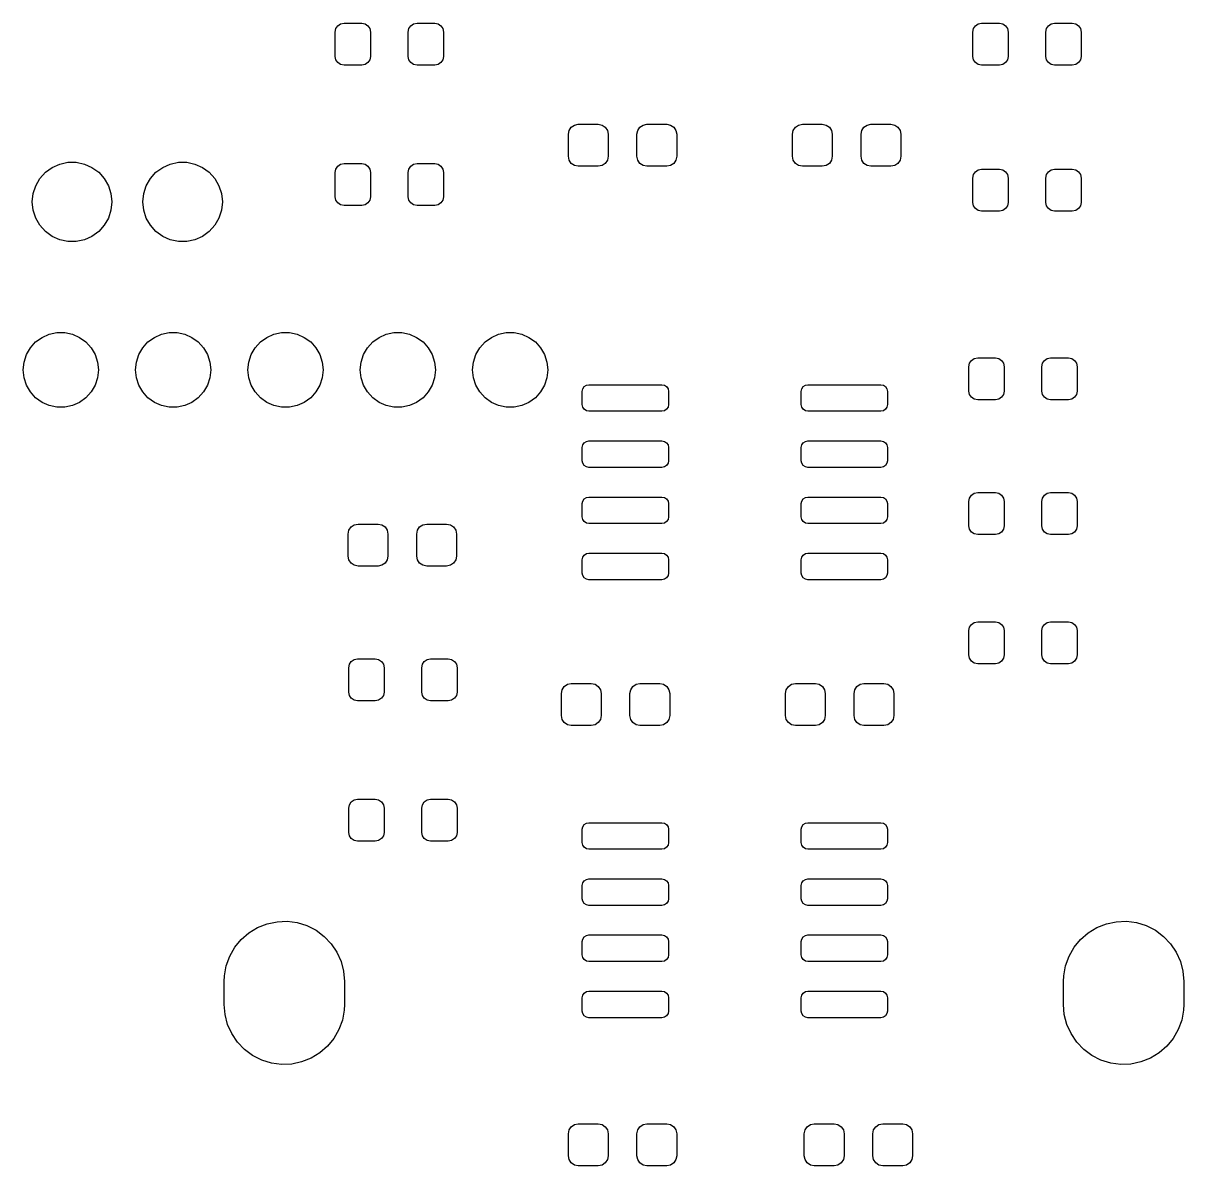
# Model space of a CAD drawing. Extents: x 74 to 207, y -142 to -34.
# Drawn here: x 139.87 to 166.1, y -85.31 to -59.47 of the extents above; entities that cross this region are included whole.
import ezdxf

# ---------------------------------------------------------------- set-up
doc = ezdxf.new("R2010")
doc.units = 0
doc.layers.add('BLACK', color=7, linetype='CONTINUOUS')

msp = doc.modelspace()

# ---------------------------------------------------------------- linework, layer by layer
at = {"layer": 'BLACK', "linetype": 'CONTINUOUS'}
for p, q in [((146.935, -59.5925), (146.979, -59.5276)), ((146.979, -59.5276), (147.043, -59.4842)), ((147.043, -59.4842), (147.12, -59.469)), ((147.12, -59.469), (147.52, -59.469)), ((147.52, -59.469), (147.597, -59.4842)), ((147.597, -59.4842), (147.661, -59.5276)), ((147.661, -59.5276), (147.705, -59.5925)), ((148.585, -59.5925), (148.629, -59.5276)), ((148.629, -59.5276), (148.693, -59.4842)), ((148.693, -59.4842), (148.77, -59.469)), ((148.77, -59.469), (149.17, -59.469)), ((149.17, -59.469), (149.247, -59.4842)), ((149.247, -59.4842), (149.311, -59.5276)), ((149.311, -59.5276), (149.355, -59.5925)), ((161.35, -59.5925), (161.394, -59.5276)), ((161.394, -59.5276), (161.458, -59.4842)), ((161.458, -59.4842), (161.535, -59.469)), ((161.535, -59.469), (161.935, -59.469)), ((161.935, -59.469), (162.012, -59.4842)), ((162.012, -59.4842), (162.076, -59.5276)), ((162.076, -59.5276), (162.12, -59.5925)), ((163, -59.5925), (163.044, -59.5276)), ((163.044, -59.5276), (163.108, -59.4842)), ((163.108, -59.4842), (163.185, -59.469)), ((163.185, -59.469), (163.585, -59.469)), ((163.585, -59.469), (163.662, -59.4842)), ((163.662, -59.4842), (163.726, -59.5276)), ((163.726, -59.5276), (163.77, -59.5925)), ((146.92, -59.669), (146.935, -59.5925)), ((146.92, -60.219), (146.92, -59.669)), ((147.705, -59.5925), (147.72, -59.669)), ((147.72, -59.669), (147.72, -60.219)), ((148.57, -59.669), (148.585, -59.5925)), ((148.57, -60.219), (148.57, -59.669)), ((149.355, -59.5925), (149.37, -59.669)), ((149.37, -59.669), (149.37, -60.219)), ((161.335, -59.669), (161.35, -59.5925)), ((161.335, -60.219), (161.335, -59.669)), ((162.12, -59.5925), (162.135, -59.669)), ((162.135, -59.669), (162.135, -60.219)), ((162.985, -59.669), (163, -59.5925)), ((162.985, -60.219), (162.985, -59.669)), ((163.77, -59.5925), (163.785, -59.669)), ((163.785, -59.669), (163.785, -60.219)), ((146.935, -60.2955), (146.92, -60.219)), ((146.979, -60.3604), (146.935, -60.2955)), ((147.705, -60.2955), (147.661, -60.3604)), ((147.72, -60.219), (147.705, -60.2955)), ((148.585, -60.2955), (148.57, -60.219)), ((148.629, -60.3604), (148.585, -60.2955)), ((149.355, -60.2955), (149.311, -60.3604)), ((149.37, -60.219), (149.355, -60.2955)), ((161.35, -60.2955), (161.335, -60.219)), ((161.394, -60.3604), (161.35, -60.2955)), ((162.12, -60.2955), (162.076, -60.3604)), ((162.135, -60.219), (162.12, -60.2955)), ((163, -60.2955), (162.985, -60.219)), ((163.044, -60.3604), (163, -60.2955)), ((163.77, -60.2955), (163.726, -60.3604)), ((163.785, -60.219), (163.77, -60.2955)), ((147.043, -60.4038), (146.979, -60.3604)), ((147.12, -60.419), (147.043, -60.4038)), ((147.52, -60.419), (147.12, -60.419)), ((147.597, -60.4038), (147.52, -60.419)), ((147.661, -60.3604), (147.597, -60.4038)), ((148.693, -60.4038), (148.629, -60.3604)), ((148.77, -60.419), (148.693, -60.4038)), ((149.17, -60.419), (148.77, -60.419)), ((149.247, -60.4038), (149.17, -60.419)), ((149.311, -60.3604), (149.247, -60.4038)), ((161.458, -60.4038), (161.394, -60.3604)), ((161.535, -60.419), (161.458, -60.4038)), ((161.935, -60.419), (161.535, -60.419)), ((162.012, -60.4038), (161.935, -60.419)), ((162.076, -60.3604), (162.012, -60.4038)), ((163.108, -60.4038), (163.044, -60.3604)), ((163.185, -60.419), (163.108, -60.4038)), ((163.585, -60.419), (163.185, -60.419)), ((163.662, -60.4038), (163.585, -60.419)), ((163.726, -60.3604), (163.662, -60.4038)), ((152.191, -61.98), (152.208, -61.8939)), ((152.208, -61.8939), (152.257, -61.8209)), ((152.257, -61.8209), (152.33, -61.7721)), ((152.33, -61.7721), (152.416, -61.755)), ((152.416, -61.755), (152.866, -61.755)), ((152.866, -61.755), (152.952, -61.7721)), ((152.952, -61.7721), (153.025, -61.8209)), ((153.025, -61.8209), (153.074, -61.8939)), ((153.074, -61.8939), (153.091, -61.98)), ((153.741, -61.98), (153.758, -61.8939)), ((153.758, -61.8939), (153.807, -61.8209)), ((153.807, -61.8209), (153.88, -61.7721)), ((153.88, -61.7721), (153.966, -61.755)), ((153.966, -61.755), (154.416, -61.755)), ((154.416, -61.755), (154.502, -61.7721)), ((154.502, -61.7721), (154.575, -61.8209)), ((154.575, -61.8209), (154.624, -61.8939)), ((154.624, -61.8939), (154.641, -61.98)), ((157.258, -61.98), (157.275, -61.8939)), ((157.275, -61.8939), (157.324, -61.8209)), ((157.324, -61.8209), (157.397, -61.7721)), ((157.397, -61.7721), (157.483, -61.755)), ((157.483, -61.755), (157.933, -61.755)), ((157.933, -61.755), (158.019, -61.7721)), ((158.019, -61.7721), (158.092, -61.8209)), ((158.092, -61.8209), (158.141, -61.8939)), ((158.141, -61.8939), (158.158, -61.98)), ((158.808, -61.98), (158.825, -61.8939)), ((158.825, -61.8939), (158.874, -61.8209)), ((158.874, -61.8209), (158.947, -61.7721)), ((158.947, -61.7721), (159.033, -61.755)), ((159.033, -61.755), (159.483, -61.755)), ((159.483, -61.755), (159.569, -61.7721)), ((159.569, -61.7721), (159.642, -61.8209)), ((159.642, -61.8209), (159.691, -61.8939)), ((159.691, -61.8939), (159.708, -61.98)), ((152.191, -62.48), (152.191, -61.98)), ((153.091, -61.98), (153.091, -62.48)), ((153.741, -62.48), (153.741, -61.98)), ((154.641, -61.98), (154.641, -62.48)), ((157.258, -62.48), (157.258, -61.98)), ((158.158, -61.98), (158.158, -62.48)), ((158.808, -62.48), (158.808, -61.98)), ((159.708, -61.98), (159.708, -62.48)), ((140.52, -62.7306), (140.692, -62.654)), ((140.692, -62.654), (140.876, -62.6149)), ((140.876, -62.6149), (141.064, -62.6149)), ((141.064, -62.6149), (141.248, -62.654)), ((141.248, -62.654), (141.42, -62.7306)), ((143.02, -62.7306), (143.192, -62.654)), ((143.192, -62.654), (143.376, -62.6149)), ((143.376, -62.6149), (143.564, -62.6149)), ((143.564, -62.6149), (143.748, -62.654)), ((143.748, -62.654), (143.92, -62.7306)), ((146.935, -62.7675), (146.979, -62.7026)), ((146.979, -62.7026), (147.043, -62.6592)), ((147.043, -62.6592), (147.12, -62.644)), ((147.12, -62.644), (147.52, -62.644)), ((147.52, -62.644), (147.597, -62.6592)), ((147.597, -62.6592), (147.661, -62.7026)), ((147.661, -62.7026), (147.705, -62.7675)), ((148.585, -62.7675), (148.629, -62.7026)), ((148.629, -62.7026), (148.693, -62.6592)), ((148.693, -62.6592), (148.77, -62.644)), ((148.77, -62.644), (149.17, -62.644)), ((149.17, -62.644), (149.247, -62.6592)), ((149.247, -62.6592), (149.311, -62.7026)), ((149.311, -62.7026), (149.355, -62.7675)), ((152.208, -62.5661), (152.191, -62.48)), ((152.257, -62.6391), (152.208, -62.5661)), ((152.33, -62.6879), (152.257, -62.6391)), ((152.416, -62.705), (152.33, -62.6879)), ((152.866, -62.705), (152.416, -62.705)), ((152.952, -62.6879), (152.866, -62.705)), ((153.025, -62.6391), (152.952, -62.6879)), ((153.074, -62.5661), (153.025, -62.6391)), ((153.091, -62.48), (153.074, -62.5661)), ((153.758, -62.5661), (153.741, -62.48)), ((153.807, -62.6391), (153.758, -62.5661)), ((153.88, -62.6879), (153.807, -62.6391)), ((153.966, -62.705), (153.88, -62.6879)), ((154.416, -62.705), (153.966, -62.705)), ((154.502, -62.6879), (154.416, -62.705)), ((154.575, -62.6391), (154.502, -62.6879)), ((154.624, -62.5661), (154.575, -62.6391)), ((154.641, -62.48), (154.624, -62.5661)), ((157.275, -62.5661), (157.258, -62.48)), ((157.324, -62.6391), (157.275, -62.5661)), ((157.397, -62.6879), (157.324, -62.6391)), ((157.483, -62.705), (157.397, -62.6879)), ((157.933, -62.705), (157.483, -62.705)), ((158.019, -62.6879), (157.933, -62.705)), ((158.092, -62.6391), (158.019, -62.6879)), ((158.141, -62.5661), (158.092, -62.6391)), ((158.158, -62.48), (158.141, -62.5661)), ((158.825, -62.5661), (158.808, -62.48)), ((158.874, -62.6391), (158.825, -62.5661)), ((158.947, -62.6879), (158.874, -62.6391)), ((159.033, -62.705), (158.947, -62.6879)), ((159.483, -62.705), (159.033, -62.705)), ((159.569, -62.6879), (159.483, -62.705)), ((159.642, -62.6391), (159.569, -62.6879)), ((159.691, -62.5661), (159.642, -62.6391)), ((159.708, -62.48), (159.691, -62.5661)), ((140.242, -62.981), (140.368, -62.8412)), ((140.368, -62.8412), (140.52, -62.7306)), ((141.42, -62.7306), (141.572, -62.8412)), ((141.572, -62.8412), (141.698, -62.981)), ((142.742, -62.981), (142.868, -62.8412)), ((142.868, -62.8412), (143.02, -62.7306)), ((143.92, -62.7306), (144.072, -62.8412)), ((144.072, -62.8412), (144.198, -62.981)), ((146.92, -62.844), (146.935, -62.7675)), ((146.92, -63.394), (146.92, -62.844)), ((147.705, -62.7675), (147.72, -62.844)), ((147.72, -62.844), (147.72, -63.394)), ((148.57, -62.844), (148.585, -62.7675)), ((148.57, -63.394), (148.57, -62.844)), ((149.355, -62.7675), (149.37, -62.844)), ((149.37, -62.844), (149.37, -63.394)), ((161.335, -62.971), (161.35, -62.8945)), ((161.335, -63.521), (161.335, -62.971)), ((161.35, -62.8945), (161.394, -62.8296)), ((161.394, -62.8296), (161.458, -62.7862)), ((161.458, -62.7862), (161.535, -62.771)), ((161.535, -62.771), (161.935, -62.771)), ((161.935, -62.771), (162.012, -62.7862)), ((162.012, -62.7862), (162.076, -62.8296)), ((162.076, -62.8296), (162.12, -62.8945)), ((162.12, -62.8945), (162.135, -62.971)), ((162.135, -62.971), (162.135, -63.521)), ((162.985, -62.971), (163, -62.8945)), ((162.985, -63.521), (162.985, -62.971)), ((163, -62.8945), (163.044, -62.8296)), ((163.044, -62.8296), (163.108, -62.7862)), ((163.108, -62.7862), (163.185, -62.771)), ((163.185, -62.771), (163.585, -62.771)), ((163.585, -62.771), (163.662, -62.7862)), ((163.662, -62.7862), (163.726, -62.8296)), ((163.726, -62.8296), (163.77, -62.8945)), ((163.77, -62.8945), (163.785, -62.971)), ((163.785, -62.971), (163.785, -63.521)), ((140.09, -63.3229), (140.148, -63.1439)), ((140.148, -63.1439), (140.242, -62.981)), ((141.698, -62.981), (141.792, -63.1439)), ((141.792, -63.1439), (141.85, -63.3229)), ((142.59, -63.3229), (142.648, -63.1439)), ((142.648, -63.1439), (142.742, -62.981)), ((144.198, -62.981), (144.292, -63.1439)), ((144.292, -63.1439), (144.35, -63.3229)), ((140.07, -63.51), (140.09, -63.3229)), ((141.85, -63.3229), (141.87, -63.51)), ((142.57, -63.51), (142.59, -63.3229)), ((144.35, -63.3229), (144.37, -63.51)), ((146.935, -63.4705), (146.92, -63.394)), ((146.979, -63.5354), (146.935, -63.4705)), ((147.705, -63.4705), (147.661, -63.5354)), ((147.72, -63.394), (147.705, -63.4705)), ((148.585, -63.4705), (148.57, -63.394)), ((148.629, -63.5354), (148.585, -63.4705)), ((149.355, -63.4705), (149.311, -63.5354)), ((149.37, -63.394), (149.355, -63.4705)), ((140.09, -63.6971), (140.07, -63.51)), ((140.148, -63.8761), (140.09, -63.6971)), ((141.85, -63.6971), (141.792, -63.8761)), ((141.87, -63.51), (141.85, -63.6971)), ((142.59, -63.6971), (142.57, -63.51)), ((142.648, -63.8761), (142.59, -63.6971)), ((144.35, -63.6971), (144.292, -63.8761)), ((144.37, -63.51), (144.35, -63.6971)), ((147.043, -63.5788), (146.979, -63.5354)), ((147.12, -63.594), (147.043, -63.5788)), ((147.52, -63.594), (147.12, -63.594)), ((147.597, -63.5788), (147.52, -63.594)), ((147.661, -63.5354), (147.597, -63.5788)), ((148.693, -63.5788), (148.629, -63.5354)), ((148.77, -63.594), (148.693, -63.5788)), ((149.17, -63.594), (148.77, -63.594)), ((149.247, -63.5788), (149.17, -63.594)), ((149.311, -63.5354), (149.247, -63.5788)), ((161.35, -63.5975), (161.335, -63.521)), ((161.394, -63.6624), (161.35, -63.5975)), ((161.458, -63.7058), (161.394, -63.6624)), ((161.535, -63.721), (161.458, -63.7058)), ((161.935, -63.721), (161.535, -63.721)), ((162.012, -63.7058), (161.935, -63.721)), ((162.076, -63.6624), (162.012, -63.7058)), ((162.12, -63.5975), (162.076, -63.6624)), ((162.135, -63.521), (162.12, -63.5975)), ((163, -63.5975), (162.985, -63.521)), ((163.044, -63.6624), (163, -63.5975)), ((163.108, -63.7058), (163.044, -63.6624)), ((163.185, -63.721), (163.108, -63.7058)), ((163.585, -63.721), (163.185, -63.721)), ((163.662, -63.7058), (163.585, -63.721)), ((163.726, -63.6624), (163.662, -63.7058)), ((163.77, -63.5975), (163.726, -63.6624)), ((163.785, -63.521), (163.77, -63.5975)), ((140.242, -64.039), (140.148, -63.8761)), ((141.792, -63.8761), (141.698, -64.039)), ((142.742, -64.039), (142.648, -63.8761)), ((144.292, -63.8761), (144.198, -64.039)), ((140.368, -64.1788), (140.242, -64.039)), ((140.52, -64.2894), (140.368, -64.1788)), ((141.572, -64.1788), (141.42, -64.2894)), ((141.698, -64.039), (141.572, -64.1788)), ((142.868, -64.1788), (142.742, -64.039)), ((143.02, -64.2894), (142.868, -64.1788)), ((144.072, -64.1788), (143.92, -64.2894)), ((144.198, -64.039), (144.072, -64.1788)), ((140.692, -64.366), (140.52, -64.2894)), ((140.876, -64.4051), (140.692, -64.366)), ((141.064, -64.4051), (140.876, -64.4051)), ((141.248, -64.366), (141.064, -64.4051)), ((141.42, -64.2894), (141.248, -64.366)), ((143.192, -64.366), (143.02, -64.2894)), ((143.376, -64.4051), (143.192, -64.366)), ((143.564, -64.4051), (143.376, -64.4051)), ((143.748, -64.366), (143.564, -64.4051)), ((143.92, -64.2894), (143.748, -64.366)), ((140.147, -66.6783), (140.291, -66.5739)), ((140.291, -66.5739), (140.453, -66.5016)), ((140.453, -66.5016), (140.627, -66.4647)), ((140.627, -66.4647), (140.805, -66.4647)), ((140.805, -66.4647), (140.979, -66.5016)), ((140.979, -66.5016), (141.141, -66.5739)), ((141.141, -66.5739), (141.285, -66.6783)), ((142.687, -66.6783), (142.831, -66.5739)), ((142.831, -66.5739), (142.993, -66.5016)), ((142.993, -66.5016), (143.167, -66.4647)), ((143.167, -66.4647), (143.345, -66.4647)), ((143.345, -66.4647), (143.519, -66.5016)), ((143.519, -66.5016), (143.681, -66.5739)), ((143.681, -66.5739), (143.825, -66.6783)), ((145.227, -66.6783), (145.371, -66.5739)), ((145.371, -66.5739), (145.533, -66.5016)), ((145.533, -66.5016), (145.707, -66.4647)), ((145.707, -66.4647), (145.885, -66.4647)), ((145.885, -66.4647), (146.059, -66.5016)), ((146.059, -66.5016), (146.221, -66.5739)), ((146.221, -66.5739), (146.365, -66.6783)), ((147.767, -66.6783), (147.911, -66.5739)), ((147.911, -66.5739), (148.073, -66.5016)), ((148.073, -66.5016), (148.247, -66.4647)), ((148.247, -66.4647), (148.425, -66.4647)), ((148.425, -66.4647), (148.599, -66.5016)), ((148.599, -66.5016), (148.761, -66.5739)), ((148.761, -66.5739), (148.905, -66.6783)), ((150.307, -66.6783), (150.451, -66.5739)), ((150.451, -66.5739), (150.613, -66.5016)), ((150.613, -66.5016), (150.787, -66.4647)), ((150.787, -66.4647), (150.965, -66.4647)), ((150.965, -66.4647), (151.139, -66.5016)), ((151.139, -66.5016), (151.301, -66.5739)), ((151.301, -66.5739), (151.445, -66.6783)), ((139.939, -66.9643), (140.028, -66.8104)), ((140.028, -66.8104), (140.147, -66.6783)), ((141.285, -66.6783), (141.404, -66.8104)), ((141.404, -66.8104), (141.493, -66.9643)), ((142.479, -66.9643), (142.568, -66.8104)), ((142.568, -66.8104), (142.687, -66.6783)), ((143.825, -66.6783), (143.944, -66.8104)), ((143.944, -66.8104), (144.033, -66.9643)), ((145.019, -66.9643), (145.108, -66.8104)), ((145.108, -66.8104), (145.227, -66.6783)), ((146.365, -66.6783), (146.484, -66.8104)), ((146.484, -66.8104), (146.573, -66.9643)), ((147.559, -66.9643), (147.648, -66.8104)), ((147.648, -66.8104), (147.767, -66.6783)), ((148.905, -66.6783), (149.024, -66.8104)), ((149.024, -66.8104), (149.113, -66.9643)), ((150.099, -66.9643), (150.188, -66.8104)), ((150.188, -66.8104), (150.307, -66.6783)), ((151.445, -66.6783), (151.564, -66.8104)), ((151.564, -66.8104), (151.653, -66.9643)), ((139.866, -67.31), (139.885, -67.1333)), ((139.885, -67.1333), (139.939, -66.9643)), ((141.493, -66.9643), (141.547, -67.1333)), ((141.547, -67.1333), (141.566, -67.31)), ((142.406, -67.31), (142.425, -67.1333)), ((142.425, -67.1333), (142.479, -66.9643)), ((144.033, -66.9643), (144.087, -67.1333)), ((144.087, -67.1333), (144.106, -67.31)), ((144.946, -67.31), (144.965, -67.1333)), ((144.965, -67.1333), (145.019, -66.9643)), ((146.573, -66.9643), (146.627, -67.1333)), ((146.627, -67.1333), (146.646, -67.31)), ((147.486, -67.31), (147.505, -67.1333)), ((147.505, -67.1333), (147.559, -66.9643)), ((149.113, -66.9643), (149.167, -67.1333)), ((149.167, -67.1333), (149.186, -67.31)), ((150.026, -67.31), (150.045, -67.1333)), ((150.045, -67.1333), (150.099, -66.9643)), ((151.653, -66.9643), (151.707, -67.1333)), ((151.707, -67.1333), (151.726, -67.31)), ((161.245, -67.2382), (161.26, -67.1617)), ((161.26, -67.1617), (161.303, -67.0968)), ((161.303, -67.0968), (161.368, -67.0534)), ((161.368, -67.0534), (161.445, -67.0382)), ((161.445, -67.0382), (161.845, -67.0382)), ((161.845, -67.0382), (161.921, -67.0534)), ((161.921, -67.0534), (161.986, -67.0968)), ((161.986, -67.0968), (162.03, -67.1617)), ((162.03, -67.1617), (162.045, -67.2382)), ((162.895, -67.2382), (162.91, -67.1617)), ((162.91, -67.1617), (162.953, -67.0968)), ((162.953, -67.0968), (163.018, -67.0534)), ((163.018, -67.0534), (163.095, -67.0382)), ((163.095, -67.0382), (163.495, -67.0382)), ((163.495, -67.0382), (163.571, -67.0534)), ((163.571, -67.0534), (163.636, -67.0968)), ((163.636, -67.0968), (163.68, -67.1617)), ((163.68, -67.1617), (163.695, -67.2382)), ((139.885, -67.4867), (139.866, -67.31)), ((141.566, -67.31), (141.547, -67.4867)), ((142.425, -67.4867), (142.406, -67.31)), ((144.106, -67.31), (144.087, -67.4867)), ((144.965, -67.4867), (144.946, -67.31)), ((146.646, -67.31), (146.627, -67.4867)), ((147.505, -67.4867), (147.486, -67.31)), ((149.186, -67.31), (149.167, -67.4867)), ((150.045, -67.4867), (150.026, -67.31)), ((151.726, -67.31), (151.707, -67.4867)), ((161.245, -67.7882), (161.245, -67.2382)), ((162.045, -67.2382), (162.045, -67.7882)), ((162.895, -67.7882), (162.895, -67.2382)), ((163.695, -67.2382), (163.695, -67.7882)), ((139.939, -67.6557), (139.885, -67.4867)), ((140.028, -67.8096), (139.939, -67.6557)), ((141.493, -67.6557), (141.404, -67.8096)), ((141.547, -67.4867), (141.493, -67.6557)), ((142.479, -67.6557), (142.425, -67.4867)), ((142.568, -67.8096), (142.479, -67.6557)), ((144.033, -67.6557), (143.944, -67.8096)), ((144.087, -67.4867), (144.033, -67.6557)), ((145.019, -67.6557), (144.965, -67.4867)), ((145.108, -67.8096), (145.019, -67.6557)), ((146.573, -67.6557), (146.484, -67.8096)), ((146.627, -67.4867), (146.573, -67.6557)), ((147.559, -67.6557), (147.505, -67.4867)), ((147.648, -67.8096), (147.559, -67.6557)), ((149.113, -67.6557), (149.024, -67.8096)), ((149.167, -67.4867), (149.113, -67.6557)), ((150.099, -67.6557), (150.045, -67.4867)), ((150.188, -67.8096), (150.099, -67.6557)), ((151.653, -67.6557), (151.564, -67.8096)), ((151.707, -67.4867), (151.653, -67.6557)), ((152.517, -67.7376), (152.55, -67.6889)), ((152.55, -67.6889), (152.599, -67.6564)), ((152.599, -67.6564), (152.656, -67.645)), ((152.656, -67.645), (154.306, -67.645)), ((154.306, -67.645), (154.363, -67.6564)), ((154.363, -67.6564), (154.412, -67.6889)), ((154.412, -67.6889), (154.445, -67.7376)), ((157.467, -67.7376), (157.5, -67.6889)), ((157.5, -67.6889), (157.549, -67.6564)), ((157.549, -67.6564), (157.606, -67.645)), ((157.606, -67.645), (159.256, -67.645)), ((159.256, -67.645), (159.313, -67.6564)), ((159.313, -67.6564), (159.362, -67.6889)), ((159.362, -67.6889), (159.395, -67.7376)), ((140.147, -67.9417), (140.028, -67.8096)), ((140.291, -68.0461), (140.147, -67.9417)), ((141.285, -67.9417), (141.141, -68.0461)), ((141.404, -67.8096), (141.285, -67.9417)), ((142.687, -67.9417), (142.568, -67.8096)), ((142.831, -68.0461), (142.687, -67.9417)), ((143.825, -67.9417), (143.681, -68.0461)), ((143.944, -67.8096), (143.825, -67.9417)), ((145.227, -67.9417), (145.108, -67.8096)), ((145.371, -68.0461), (145.227, -67.9417)), ((146.365, -67.9417), (146.221, -68.0461)), ((146.484, -67.8096), (146.365, -67.9417)), ((147.767, -67.9417), (147.648, -67.8096)), ((147.911, -68.0461), (147.767, -67.9417)), ((148.905, -67.9417), (148.761, -68.0461)), ((149.024, -67.8096), (148.905, -67.9417)), ((150.307, -67.9417), (150.188, -67.8096)), ((150.451, -68.0461), (150.307, -67.9417)), ((151.445, -67.9417), (151.301, -68.0461)), ((151.564, -67.8096), (151.445, -67.9417)), ((152.506, -67.795), (152.517, -67.7376)), ((152.506, -68.095), (152.506, -67.795)), ((154.445, -67.7376), (154.456, -67.795)), ((154.456, -67.795), (154.456, -68.095)), ((157.456, -67.795), (157.467, -67.7376)), ((157.456, -68.095), (157.456, -67.795)), ((159.395, -67.7376), (159.406, -67.795)), ((159.406, -67.795), (159.406, -68.095)), ((161.26, -67.8647), (161.245, -67.7882)), ((161.303, -67.9296), (161.26, -67.8647)), ((161.368, -67.973), (161.303, -67.9296)), ((161.986, -67.9296), (161.921, -67.973)), ((162.03, -67.8647), (161.986, -67.9296)), ((162.045, -67.7882), (162.03, -67.8647)), ((162.91, -67.8647), (162.895, -67.7882)), ((162.953, -67.9296), (162.91, -67.8647)), ((163.018, -67.973), (162.953, -67.9296)), ((163.636, -67.9296), (163.571, -67.973)), ((163.68, -67.8647), (163.636, -67.9296)), ((163.695, -67.7882), (163.68, -67.8647)), ((140.453, -68.1184), (140.291, -68.0461)), ((140.627, -68.1553), (140.453, -68.1184)), ((140.805, -68.1553), (140.627, -68.1553)), ((140.979, -68.1184), (140.805, -68.1553)), ((141.141, -68.0461), (140.979, -68.1184)), ((142.993, -68.1184), (142.831, -68.0461)), ((143.167, -68.1553), (142.993, -68.1184)), ((143.345, -68.1553), (143.167, -68.1553)), ((143.519, -68.1184), (143.345, -68.1553)), ((143.681, -68.0461), (143.519, -68.1184)), ((145.533, -68.1184), (145.371, -68.0461)), ((145.707, -68.1553), (145.533, -68.1184)), ((145.885, -68.1553), (145.707, -68.1553)), ((146.059, -68.1184), (145.885, -68.1553)), ((146.221, -68.0461), (146.059, -68.1184)), ((148.073, -68.1184), (147.911, -68.0461)), ((148.247, -68.1553), (148.073, -68.1184)), ((148.425, -68.1553), (148.247, -68.1553)), ((148.599, -68.1184), (148.425, -68.1553)), ((148.761, -68.0461), (148.599, -68.1184)), ((150.613, -68.1184), (150.451, -68.0461)), ((150.787, -68.1553), (150.613, -68.1184)), ((150.965, -68.1553), (150.787, -68.1553)), ((151.139, -68.1184), (150.965, -68.1553)), ((151.301, -68.0461), (151.139, -68.1184)), ((152.517, -68.1524), (152.506, -68.095)), ((152.55, -68.2011), (152.517, -68.1524)), ((152.599, -68.2336), (152.55, -68.2011)), ((154.412, -68.2011), (154.363, -68.2336)), ((154.445, -68.1524), (154.412, -68.2011)), ((154.456, -68.095), (154.445, -68.1524)), ((157.467, -68.1524), (157.456, -68.095)), ((157.5, -68.2011), (157.467, -68.1524)), ((157.549, -68.2336), (157.5, -68.2011)), ((159.362, -68.2011), (159.313, -68.2336)), ((159.395, -68.1524), (159.362, -68.2011)), ((159.406, -68.095), (159.395, -68.1524)), ((161.445, -67.9882), (161.368, -67.973)), ((161.845, -67.9882), (161.445, -67.9882)), ((161.921, -67.973), (161.845, -67.9882)), ((163.095, -67.9882), (163.018, -67.973)), ((163.495, -67.9882), (163.095, -67.9882)), ((163.571, -67.973), (163.495, -67.9882)), ((152.656, -68.245), (152.599, -68.2336)), ((154.306, -68.245), (152.656, -68.245)), ((154.363, -68.2336), (154.306, -68.245)), ((157.606, -68.245), (157.549, -68.2336)), ((159.256, -68.245), (157.606, -68.245)), ((159.313, -68.2336), (159.256, -68.245)), ((152.506, -69.065), (152.517, -69.0076)), ((152.517, -69.0076), (152.55, -68.9589)), ((152.55, -68.9589), (152.599, -68.9264)), ((152.599, -68.9264), (152.656, -68.915)), ((152.656, -68.915), (154.306, -68.915)), ((154.306, -68.915), (154.363, -68.9264)), ((154.363, -68.9264), (154.412, -68.9589)), ((154.412, -68.9589), (154.445, -69.0076)), ((154.445, -69.0076), (154.456, -69.065)), ((157.456, -69.065), (157.467, -69.0076)), ((157.467, -69.0076), (157.5, -68.9589)), ((157.5, -68.9589), (157.549, -68.9264)), ((157.549, -68.9264), (157.606, -68.915)), ((157.606, -68.915), (159.256, -68.915)), ((159.256, -68.915), (159.313, -68.9264)), ((159.313, -68.9264), (159.362, -68.9589)), ((159.362, -68.9589), (159.395, -69.0076)), ((159.395, -69.0076), (159.406, -69.065)), ((152.506, -69.365), (152.506, -69.065)), ((154.456, -69.065), (154.456, -69.365)), ((157.456, -69.365), (157.456, -69.065)), ((159.406, -69.065), (159.406, -69.365)), ((152.517, -69.4224), (152.506, -69.365)), ((152.55, -69.4711), (152.517, -69.4224)), ((152.599, -69.5036), (152.55, -69.4711)), ((152.656, -69.515), (152.599, -69.5036)), ((154.306, -69.515), (152.656, -69.515)), ((154.363, -69.5036), (154.306, -69.515)), ((154.412, -69.4711), (154.363, -69.5036)), ((154.445, -69.4224), (154.412, -69.4711)), ((154.456, -69.365), (154.445, -69.4224)), ((157.467, -69.4224), (157.456, -69.365)), ((157.5, -69.4711), (157.467, -69.4224)), ((157.549, -69.5036), (157.5, -69.4711)), ((157.606, -69.515), (157.549, -69.5036)), ((159.256, -69.515), (157.606, -69.515)), ((159.313, -69.5036), (159.256, -69.515)), ((159.362, -69.4711), (159.313, -69.5036)), ((159.395, -69.4224), (159.362, -69.4711)), ((159.406, -69.365), (159.395, -69.4224)), ((152.506, -70.335), (152.517, -70.2776)), ((152.517, -70.2776), (152.55, -70.2289)), ((152.55, -70.2289), (152.599, -70.1964)), ((152.599, -70.1964), (152.656, -70.185)), ((152.656, -70.185), (154.306, -70.185)), ((154.306, -70.185), (154.363, -70.1964)), ((154.363, -70.1964), (154.412, -70.2289)), ((154.412, -70.2289), (154.445, -70.2776)), ((154.445, -70.2776), (154.456, -70.335)), ((157.456, -70.335), (157.467, -70.2776)), ((157.467, -70.2776), (157.5, -70.2289)), ((157.5, -70.2289), (157.549, -70.1964)), ((157.549, -70.1964), (157.606, -70.185)), ((157.606, -70.185), (159.256, -70.185)), ((159.256, -70.185), (159.313, -70.1964)), ((159.313, -70.1964), (159.362, -70.2289)), ((159.362, -70.2289), (159.395, -70.2776)), ((159.395, -70.2776), (159.406, -70.335)), ((161.245, -70.2862), (161.26, -70.2097)), ((161.245, -70.8362), (161.245, -70.2862)), ((161.26, -70.2097), (161.303, -70.1448)), ((161.303, -70.1448), (161.368, -70.1014)), ((161.368, -70.1014), (161.445, -70.0862)), ((161.445, -70.0862), (161.845, -70.0862)), ((161.845, -70.0862), (161.921, -70.1014)), ((161.921, -70.1014), (161.986, -70.1448)), ((161.986, -70.1448), (162.03, -70.2097)), ((162.03, -70.2097), (162.045, -70.2862)), ((162.045, -70.2862), (162.045, -70.8362)), ((162.895, -70.2862), (162.91, -70.2097)), ((162.895, -70.8362), (162.895, -70.2862)), ((162.91, -70.2097), (162.953, -70.1448)), ((162.953, -70.1448), (163.018, -70.1014)), ((163.018, -70.1014), (163.095, -70.0862)), ((163.095, -70.0862), (163.495, -70.0862)), ((163.495, -70.0862), (163.571, -70.1014)), ((163.571, -70.1014), (163.636, -70.1448)), ((163.636, -70.1448), (163.68, -70.2097)), ((163.68, -70.2097), (163.695, -70.2862)), ((163.695, -70.2862), (163.695, -70.8362)), ((152.506, -70.635), (152.506, -70.335)), ((154.456, -70.335), (154.456, -70.635)), ((157.456, -70.635), (157.456, -70.335)), ((159.406, -70.335), (159.406, -70.635)), ((147.279, -70.8633), (147.352, -70.8145)), ((147.352, -70.8145), (147.438, -70.7974)), ((147.438, -70.7974), (147.888, -70.7974)), ((147.888, -70.7974), (147.974, -70.8145)), ((147.974, -70.8145), (148.047, -70.8633)), ((148.829, -70.8633), (148.902, -70.8145)), ((148.902, -70.8145), (148.988, -70.7974)), ((148.988, -70.7974), (149.438, -70.7974)), ((149.438, -70.7974), (149.524, -70.8145)), ((149.524, -70.8145), (149.597, -70.8633)), ((152.517, -70.6924), (152.506, -70.635)), ((152.55, -70.7411), (152.517, -70.6924)), ((152.599, -70.7736), (152.55, -70.7411)), ((152.656, -70.785), (152.599, -70.7736)), ((154.306, -70.785), (152.656, -70.785)), ((154.363, -70.7736), (154.306, -70.785)), ((154.412, -70.7411), (154.363, -70.7736)), ((154.445, -70.6924), (154.412, -70.7411)), ((154.456, -70.635), (154.445, -70.6924)), ((157.467, -70.6924), (157.456, -70.635)), ((157.5, -70.7411), (157.467, -70.6924)), ((157.549, -70.7736), (157.5, -70.7411)), ((157.606, -70.785), (157.549, -70.7736)), ((159.256, -70.785), (157.606, -70.785)), ((159.313, -70.7736), (159.256, -70.785)), ((159.362, -70.7411), (159.313, -70.7736)), ((159.395, -70.6924), (159.362, -70.7411)), ((159.406, -70.635), (159.395, -70.6924)), ((161.26, -70.9127), (161.245, -70.8362)), ((162.045, -70.8362), (162.03, -70.9127)), ((162.91, -70.9127), (162.895, -70.8362)), ((163.695, -70.8362), (163.68, -70.9127)), ((147.213, -71.0224), (147.23, -70.9363)), ((147.213, -71.5224), (147.213, -71.0224)), ((147.23, -70.9363), (147.279, -70.8633)), ((148.047, -70.8633), (148.096, -70.9363)), ((148.096, -70.9363), (148.113, -71.0224)), ((148.113, -71.0224), (148.113, -71.5224)), ((148.763, -71.0224), (148.78, -70.9363)), ((148.763, -71.5224), (148.763, -71.0224)), ((148.78, -70.9363), (148.829, -70.8633)), ((149.597, -70.8633), (149.646, -70.9363)), ((149.646, -70.9363), (149.663, -71.0224)), ((149.663, -71.0224), (149.663, -71.5224)), ((161.303, -70.9776), (161.26, -70.9127)), ((161.368, -71.021), (161.303, -70.9776)), ((161.445, -71.0362), (161.368, -71.021)), ((161.845, -71.0362), (161.445, -71.0362)), ((161.921, -71.021), (161.845, -71.0362)), ((161.986, -70.9776), (161.921, -71.021)), ((162.03, -70.9127), (161.986, -70.9776)), ((162.953, -70.9776), (162.91, -70.9127)), ((163.018, -71.021), (162.953, -70.9776)), ((163.095, -71.0362), (163.018, -71.021)), ((163.495, -71.0362), (163.095, -71.0362)), ((163.571, -71.021), (163.495, -71.0362)), ((163.636, -70.9776), (163.571, -71.021)), ((163.68, -70.9127), (163.636, -70.9776)), ((147.23, -71.6085), (147.213, -71.5224)), ((147.279, -71.6815), (147.23, -71.6085)), ((148.096, -71.6085), (148.047, -71.6815)), ((148.113, -71.5224), (148.096, -71.6085)), ((148.78, -71.6085), (148.763, -71.5224)), ((148.829, -71.6815), (148.78, -71.6085)), ((149.646, -71.6085), (149.597, -71.6815)), ((149.663, -71.5224), (149.646, -71.6085)), ((152.506, -71.605), (152.517, -71.5476)), ((152.506, -71.905), (152.506, -71.605)), ((152.517, -71.5476), (152.55, -71.4989)), ((152.55, -71.4989), (152.599, -71.4664)), ((152.599, -71.4664), (152.656, -71.455)), ((152.656, -71.455), (154.306, -71.455)), ((154.306, -71.455), (154.363, -71.4664)), ((154.363, -71.4664), (154.412, -71.4989)), ((154.412, -71.4989), (154.445, -71.5476)), ((154.445, -71.5476), (154.456, -71.605)), ((154.456, -71.605), (154.456, -71.905)), ((157.456, -71.605), (157.467, -71.5476)), ((157.456, -71.905), (157.456, -71.605)), ((157.467, -71.5476), (157.5, -71.4989)), ((157.5, -71.4989), (157.549, -71.4664)), ((157.549, -71.4664), (157.606, -71.455)), ((157.606, -71.455), (159.256, -71.455)), ((159.256, -71.455), (159.313, -71.4664)), ((159.313, -71.4664), (159.362, -71.4989)), ((159.362, -71.4989), (159.395, -71.5476)), ((159.395, -71.5476), (159.406, -71.605)), ((159.406, -71.605), (159.406, -71.905)), ((147.352, -71.7303), (147.279, -71.6815)), ((147.438, -71.7474), (147.352, -71.7303)), ((147.888, -71.7474), (147.438, -71.7474)), ((147.974, -71.7303), (147.888, -71.7474)), ((148.047, -71.6815), (147.974, -71.7303)), ((148.902, -71.7303), (148.829, -71.6815)), ((148.988, -71.7474), (148.902, -71.7303)), ((149.438, -71.7474), (148.988, -71.7474)), ((149.524, -71.7303), (149.438, -71.7474)), ((149.597, -71.6815), (149.524, -71.7303)), ((152.517, -71.9624), (152.506, -71.905)), ((152.55, -72.0111), (152.517, -71.9624)), ((152.599, -72.0436), (152.55, -72.0111)), ((152.656, -72.055), (152.599, -72.0436)), ((154.306, -72.055), (152.656, -72.055)), ((154.363, -72.0436), (154.306, -72.055)), ((154.412, -72.0111), (154.363, -72.0436)), ((154.445, -71.9624), (154.412, -72.0111)), ((154.456, -71.905), (154.445, -71.9624)), ((157.467, -71.9624), (157.456, -71.905)), ((157.5, -72.0111), (157.467, -71.9624)), ((157.549, -72.0436), (157.5, -72.0111)), ((157.606, -72.055), (157.549, -72.0436)), ((159.256, -72.055), (157.606, -72.055)), ((159.313, -72.0436), (159.256, -72.055)), ((159.362, -72.0111), (159.313, -72.0436)), ((159.395, -71.9624), (159.362, -72.0111)), ((159.406, -71.905), (159.395, -71.9624)), ((161.245, -73.2072), (161.26, -73.1307)), ((161.26, -73.1307), (161.303, -73.0658)), ((161.303, -73.0658), (161.368, -73.0224)), ((161.368, -73.0224), (161.445, -73.0072)), ((161.445, -73.0072), (161.845, -73.0072)), ((161.845, -73.0072), (161.921, -73.0224)), ((161.921, -73.0224), (161.986, -73.0658)), ((161.986, -73.0658), (162.03, -73.1307)), ((162.03, -73.1307), (162.045, -73.2072)), ((162.895, -73.2072), (162.91, -73.1307)), ((162.91, -73.1307), (162.953, -73.0658)), ((162.953, -73.0658), (163.018, -73.0224)), ((163.018, -73.0224), (163.095, -73.0072)), ((163.095, -73.0072), (163.495, -73.0072)), ((163.495, -73.0072), (163.571, -73.0224)), ((163.571, -73.0224), (163.636, -73.0658)), ((163.636, -73.0658), (163.68, -73.1307)), ((163.68, -73.1307), (163.695, -73.2072)), ((161.245, -73.7572), (161.245, -73.2072)), ((162.045, -73.2072), (162.045, -73.7572)), ((162.895, -73.7572), (162.895, -73.2072)), ((163.695, -73.2072), (163.695, -73.7572)), ((147.226, -74.0454), (147.241, -73.9689)), ((147.241, -73.9689), (147.284, -73.904)), ((147.284, -73.904), (147.349, -73.8606)), ((147.349, -73.8606), (147.426, -73.8454)), ((147.426, -73.8454), (147.826, -73.8454)), ((147.826, -73.8454), (147.902, -73.8606)), ((147.902, -73.8606), (147.967, -73.904)), ((147.967, -73.904), (148.011, -73.9689)), ((148.011, -73.9689), (148.026, -74.0454)), ((148.876, -74.0454), (148.891, -73.9689)), ((148.891, -73.9689), (148.934, -73.904)), ((148.934, -73.904), (148.999, -73.8606)), ((148.999, -73.8606), (149.076, -73.8454)), ((149.076, -73.8454), (149.476, -73.8454)), ((149.476, -73.8454), (149.552, -73.8606)), ((149.552, -73.8606), (149.617, -73.904)), ((149.617, -73.904), (149.661, -73.9689)), ((149.661, -73.9689), (149.676, -74.0454)), ((161.26, -73.8337), (161.245, -73.7572)), ((161.303, -73.8986), (161.26, -73.8337)), ((161.368, -73.942), (161.303, -73.8986)), ((161.445, -73.9572), (161.368, -73.942)), ((161.845, -73.9572), (161.445, -73.9572)), ((161.921, -73.942), (161.845, -73.9572)), ((161.986, -73.8986), (161.921, -73.942)), ((162.03, -73.8337), (161.986, -73.8986)), ((162.045, -73.7572), (162.03, -73.8337)), ((162.91, -73.8337), (162.895, -73.7572)), ((162.953, -73.8986), (162.91, -73.8337)), ((163.018, -73.942), (162.953, -73.8986)), ((163.095, -73.9572), (163.018, -73.942)), ((163.495, -73.9572), (163.095, -73.9572)), ((163.571, -73.942), (163.495, -73.9572)), ((163.636, -73.8986), (163.571, -73.942)), ((163.68, -73.8337), (163.636, -73.8986)), ((163.695, -73.7572), (163.68, -73.8337)), ((147.226, -74.5954), (147.226, -74.0454)), ((148.026, -74.0454), (148.026, -74.5954)), ((148.876, -74.5954), (148.876, -74.0454)), ((149.676, -74.0454), (149.676, -74.5954)), ((152.05, -74.5431), (152.099, -74.4701)), ((152.099, -74.4701), (152.172, -74.4213)), ((152.172, -74.4213), (152.258, -74.4042)), ((152.258, -74.4042), (152.708, -74.4042)), ((152.708, -74.4042), (152.794, -74.4213)), ((152.794, -74.4213), (152.867, -74.4701)), ((152.867, -74.4701), (152.916, -74.5431)), ((153.6, -74.5431), (153.649, -74.4701)), ((153.649, -74.4701), (153.722, -74.4213)), ((153.722, -74.4213), (153.808, -74.4042)), ((153.808, -74.4042), (154.258, -74.4042)), ((154.258, -74.4042), (154.344, -74.4213)), ((154.344, -74.4213), (154.417, -74.4701)), ((154.417, -74.4701), (154.466, -74.5431)), ((157.117, -74.5431), (157.166, -74.4701)), ((157.166, -74.4701), (157.239, -74.4213)), ((157.239, -74.4213), (157.325, -74.4042)), ((157.325, -74.4042), (157.775, -74.4042)), ((157.775, -74.4042), (157.861, -74.4213)), ((157.861, -74.4213), (157.934, -74.4701)), ((157.934, -74.4701), (157.983, -74.5431)), ((158.667, -74.5431), (158.716, -74.4701)), ((158.716, -74.4701), (158.789, -74.4213)), ((158.789, -74.4213), (158.875, -74.4042)), ((158.875, -74.4042), (159.325, -74.4042)), ((159.325, -74.4042), (159.411, -74.4213)), ((159.411, -74.4213), (159.484, -74.4701)), ((159.484, -74.4701), (159.533, -74.5431)), ((147.241, -74.6719), (147.226, -74.5954)), ((147.284, -74.7368), (147.241, -74.6719)), ((147.349, -74.7802), (147.284, -74.7368)), ((147.426, -74.7954), (147.349, -74.7802)), ((147.902, -74.7802), (147.826, -74.7954)), ((147.967, -74.7368), (147.902, -74.7802)), ((148.011, -74.6719), (147.967, -74.7368)), ((148.026, -74.5954), (148.011, -74.6719)), ((148.891, -74.6719), (148.876, -74.5954)), ((148.934, -74.7368), (148.891, -74.6719)), ((148.999, -74.7802), (148.934, -74.7368)), ((149.076, -74.7954), (148.999, -74.7802)), ((149.552, -74.7802), (149.476, -74.7954)), ((149.617, -74.7368), (149.552, -74.7802)), ((149.661, -74.6719), (149.617, -74.7368)), ((149.676, -74.5954), (149.661, -74.6719)), ((152.033, -74.6292), (152.05, -74.5431)), ((152.033, -75.1292), (152.033, -74.6292)), ((152.916, -74.5431), (152.933, -74.6292)), ((152.933, -74.6292), (152.933, -75.1292)), ((153.583, -74.6292), (153.6, -74.5431)), ((153.583, -75.1292), (153.583, -74.6292)), ((154.466, -74.5431), (154.483, -74.6292)), ((154.483, -74.6292), (154.483, -75.1292)), ((157.1, -74.6292), (157.117, -74.5431)), ((157.1, -75.1292), (157.1, -74.6292)), ((157.983, -74.5431), (158, -74.6292)), ((158, -74.6292), (158, -75.1292)), ((158.65, -74.6292), (158.667, -74.5431)), ((158.65, -75.1292), (158.65, -74.6292)), ((159.533, -74.5431), (159.55, -74.6292)), ((159.55, -74.6292), (159.55, -75.1292)), ((147.826, -74.7954), (147.426, -74.7954)), ((149.476, -74.7954), (149.076, -74.7954)), ((152.05, -75.2153), (152.033, -75.1292)), ((152.099, -75.2883), (152.05, -75.2153)), ((152.172, -75.3371), (152.099, -75.2883)), ((152.867, -75.2883), (152.794, -75.3371)), ((152.916, -75.2153), (152.867, -75.2883)), ((152.933, -75.1292), (152.916, -75.2153)), ((153.6, -75.2153), (153.583, -75.1292)), ((153.649, -75.2883), (153.6, -75.2153)), ((153.722, -75.3371), (153.649, -75.2883)), ((154.417, -75.2883), (154.344, -75.3371)), ((154.466, -75.2153), (154.417, -75.2883)), ((154.483, -75.1292), (154.466, -75.2153)), ((157.117, -75.2153), (157.1, -75.1292)), ((157.166, -75.2883), (157.117, -75.2153)), ((157.239, -75.3371), (157.166, -75.2883)), ((157.934, -75.2883), (157.861, -75.3371)), ((157.983, -75.2153), (157.934, -75.2883)), ((158, -75.1292), (157.983, -75.2153)), ((158.667, -75.2153), (158.65, -75.1292)), ((158.716, -75.2883), (158.667, -75.2153)), ((158.789, -75.3371), (158.716, -75.2883)), ((159.484, -75.2883), (159.411, -75.3371)), ((159.533, -75.2153), (159.484, -75.2883)), ((159.55, -75.1292), (159.533, -75.2153)), ((152.258, -75.3542), (152.172, -75.3371)), ((152.708, -75.3542), (152.258, -75.3542)), ((152.794, -75.3371), (152.708, -75.3542)), ((153.808, -75.3542), (153.722, -75.3371)), ((154.258, -75.3542), (153.808, -75.3542)), ((154.344, -75.3371), (154.258, -75.3542)), ((157.325, -75.3542), (157.239, -75.3371)), ((157.775, -75.3542), (157.325, -75.3542)), ((157.861, -75.3371), (157.775, -75.3542)), ((158.875, -75.3542), (158.789, -75.3371)), ((159.325, -75.3542), (158.875, -75.3542)), ((159.411, -75.3371), (159.325, -75.3542)), ((147.241, -77.1439), (147.284, -77.079)), ((147.284, -77.079), (147.349, -77.0356)), ((147.349, -77.0356), (147.426, -77.0204)), ((147.426, -77.0204), (147.826, -77.0204)), ((147.826, -77.0204), (147.902, -77.0356)), ((147.902, -77.0356), (147.967, -77.079)), ((147.967, -77.079), (148.011, -77.1439)), ((148.891, -77.1439), (148.934, -77.079)), ((148.934, -77.079), (148.999, -77.0356)), ((148.999, -77.0356), (149.076, -77.0204)), ((149.076, -77.0204), (149.476, -77.0204)), ((149.476, -77.0204), (149.552, -77.0356)), ((149.552, -77.0356), (149.617, -77.079)), ((149.617, -77.079), (149.661, -77.1439)), ((147.226, -77.2204), (147.241, -77.1439)), ((147.226, -77.7704), (147.226, -77.2204)), ((148.011, -77.1439), (148.026, -77.2204)), ((148.026, -77.2204), (148.026, -77.7704)), ((148.876, -77.2204), (148.891, -77.1439)), ((148.876, -77.7704), (148.876, -77.2204)), ((149.661, -77.1439), (149.676, -77.2204)), ((149.676, -77.2204), (149.676, -77.7704)), ((152.506, -77.701), (152.517, -77.6436)), ((152.517, -77.6436), (152.55, -77.5949)), ((152.55, -77.5949), (152.599, -77.5624)), ((152.599, -77.5624), (152.656, -77.551)), ((152.656, -77.551), (154.306, -77.551)), ((154.306, -77.551), (154.363, -77.5624)), ((154.363, -77.5624), (154.412, -77.5949)), ((154.412, -77.5949), (154.445, -77.6436)), ((154.445, -77.6436), (154.456, -77.701)), ((157.456, -77.701), (157.467, -77.6436)), ((157.467, -77.6436), (157.5, -77.5949)), ((157.5, -77.5949), (157.549, -77.5624)), ((157.549, -77.5624), (157.606, -77.551)), ((157.606, -77.551), (159.256, -77.551)), ((159.256, -77.551), (159.313, -77.5624)), ((159.313, -77.5624), (159.362, -77.5949)), ((159.362, -77.5949), (159.395, -77.6436)), ((159.395, -77.6436), (159.406, -77.701)), ((147.241, -77.8469), (147.226, -77.7704)), ((147.284, -77.9118), (147.241, -77.8469)), ((147.349, -77.9552), (147.284, -77.9118)), ((147.967, -77.9118), (147.902, -77.9552)), ((148.011, -77.8469), (147.967, -77.9118)), ((148.026, -77.7704), (148.011, -77.8469)), ((148.891, -77.8469), (148.876, -77.7704)), ((148.934, -77.9118), (148.891, -77.8469)), ((148.999, -77.9552), (148.934, -77.9118)), ((149.617, -77.9118), (149.552, -77.9552)), ((149.661, -77.8469), (149.617, -77.9118)), ((149.676, -77.7704), (149.661, -77.8469)), ((152.506, -78.001), (152.506, -77.701)), ((154.456, -77.701), (154.456, -78.001)), ((157.456, -78.001), (157.456, -77.701)), ((159.406, -77.701), (159.406, -78.001)), ((147.426, -77.9704), (147.349, -77.9552)), ((147.826, -77.9704), (147.426, -77.9704)), ((147.902, -77.9552), (147.826, -77.9704)), ((149.076, -77.9704), (148.999, -77.9552)), ((149.476, -77.9704), (149.076, -77.9704)), ((149.552, -77.9552), (149.476, -77.9704)), ((152.517, -78.0584), (152.506, -78.001)), ((152.55, -78.1071), (152.517, -78.0584)), ((152.599, -78.1396), (152.55, -78.1071)), ((152.656, -78.151), (152.599, -78.1396)), ((154.306, -78.151), (152.656, -78.151)), ((154.363, -78.1396), (154.306, -78.151)), ((154.412, -78.1071), (154.363, -78.1396)), ((154.445, -78.0584), (154.412, -78.1071)), ((154.456, -78.001), (154.445, -78.0584)), ((157.467, -78.0584), (157.456, -78.001)), ((157.5, -78.1071), (157.467, -78.0584)), ((157.549, -78.1396), (157.5, -78.1071)), ((157.606, -78.151), (157.549, -78.1396)), ((159.256, -78.151), (157.606, -78.151)), ((159.313, -78.1396), (159.256, -78.151)), ((159.362, -78.1071), (159.313, -78.1396)), ((159.395, -78.0584), (159.362, -78.1071)), ((159.406, -78.001), (159.395, -78.0584)), ((152.506, -78.971), (152.517, -78.9136)), ((152.506, -79.271), (152.506, -78.971)), ((152.517, -78.9136), (152.55, -78.8649)), ((152.55, -78.8649), (152.599, -78.8324)), ((152.599, -78.8324), (152.656, -78.821)), ((152.656, -78.821), (154.306, -78.821)), ((154.306, -78.821), (154.363, -78.8324)), ((154.363, -78.8324), (154.412, -78.8649)), ((154.412, -78.8649), (154.445, -78.9136)), ((154.445, -78.9136), (154.456, -78.971)), ((154.456, -78.971), (154.456, -79.271)), ((157.456, -78.971), (157.467, -78.9136)), ((157.456, -79.271), (157.456, -78.971)), ((157.467, -78.9136), (157.5, -78.8649)), ((157.5, -78.8649), (157.549, -78.8324)), ((157.549, -78.8324), (157.606, -78.821)), ((157.606, -78.821), (159.256, -78.821)), ((159.256, -78.821), (159.313, -78.8324)), ((159.313, -78.8324), (159.362, -78.8649)), ((159.362, -78.8649), (159.395, -78.9136)), ((159.395, -78.9136), (159.406, -78.971)), ((159.406, -78.971), (159.406, -79.271)), ((152.517, -79.3284), (152.506, -79.271)), ((152.55, -79.3771), (152.517, -79.3284)), ((152.599, -79.4096), (152.55, -79.3771)), ((152.656, -79.421), (152.599, -79.4096)), ((154.306, -79.421), (152.656, -79.421)), ((154.363, -79.4096), (154.306, -79.421)), ((154.412, -79.3771), (154.363, -79.4096)), ((154.445, -79.3284), (154.412, -79.3771)), ((154.456, -79.271), (154.445, -79.3284)), ((157.467, -79.3284), (157.456, -79.271)), ((157.5, -79.3771), (157.467, -79.3284)), ((157.549, -79.4096), (157.5, -79.3771)), ((157.606, -79.421), (157.549, -79.4096)), ((159.256, -79.421), (157.606, -79.421)), ((159.313, -79.4096), (159.256, -79.421)), ((159.362, -79.3771), (159.313, -79.4096)), ((159.395, -79.3284), (159.362, -79.3771)), ((159.406, -79.271), (159.395, -79.3284)), ((144.969, -80.0411), (145.165, -79.9218)), ((145.165, -79.9218), (145.379, -79.8374)), ((145.379, -79.8374), (145.604, -79.7901)), ((145.604, -79.7901), (145.834, -79.7815)), ((145.834, -79.7815), (146.062, -79.8117)), ((146.062, -79.8117), (146.282, -79.8799)), ((146.282, -79.8799), (146.487, -79.9841)), ((146.487, -79.9841), (146.671, -80.1214)), ((163.944, -80.0411), (164.14, -79.9218)), ((164.14, -79.9218), (164.354, -79.8374)), ((164.354, -79.8374), (164.579, -79.7901)), ((164.579, -79.7901), (164.809, -79.7815)), ((164.809, -79.7815), (165.037, -79.8117)), ((165.037, -79.8117), (165.257, -79.8799)), ((165.257, -79.8799), (165.462, -79.9841)), ((165.462, -79.9841), (165.646, -80.1214)), ((144.649, -80.3697), (144.795, -80.1919)), ((144.795, -80.1919), (144.969, -80.0411)), ((146.671, -80.1214), (146.83, -80.2878)), ((146.83, -80.2878), (146.958, -80.4786)), ((152.506, -80.241), (152.517, -80.1836)), ((152.506, -80.541), (152.506, -80.241)), ((152.517, -80.1836), (152.55, -80.1349)), ((152.55, -80.1349), (152.599, -80.1024)), ((152.599, -80.1024), (152.656, -80.091)), ((152.656, -80.091), (154.306, -80.091)), ((154.306, -80.091), (154.363, -80.1024)), ((154.363, -80.1024), (154.412, -80.1349)), ((154.412, -80.1349), (154.445, -80.1836)), ((154.445, -80.1836), (154.456, -80.241)), ((154.456, -80.241), (154.456, -80.541)), ((157.456, -80.241), (157.467, -80.1836)), ((157.456, -80.541), (157.456, -80.241)), ((157.467, -80.1836), (157.5, -80.1349)), ((157.5, -80.1349), (157.549, -80.1024)), ((157.549, -80.1024), (157.606, -80.091)), ((157.606, -80.091), (159.256, -80.091)), ((159.256, -80.091), (159.313, -80.1024)), ((159.313, -80.1024), (159.362, -80.1349)), ((159.362, -80.1349), (159.395, -80.1836)), ((159.395, -80.1836), (159.406, -80.241)), ((159.406, -80.241), (159.406, -80.541)), ((163.624, -80.3697), (163.77, -80.1919)), ((163.77, -80.1919), (163.944, -80.0411)), ((165.646, -80.1214), (165.805, -80.2878)), ((165.805, -80.2878), (165.933, -80.4786)), ((144.535, -80.5695), (144.649, -80.3697)), ((146.958, -80.4786), (147.053, -80.6883)), ((152.517, -80.5984), (152.506, -80.541)), ((154.456, -80.541), (154.445, -80.5984)), ((157.467, -80.5984), (157.456, -80.541)), ((159.406, -80.541), (159.395, -80.5984)), ((163.51, -80.5695), (163.624, -80.3697)), ((165.933, -80.4786), (166.028, -80.6883)), ((144.416, -81.012), (144.457, -80.7857)), ((144.457, -80.7857), (144.535, -80.5695)), ((147.053, -80.6883), (147.111, -80.9109)), ((152.55, -80.6471), (152.517, -80.5984)), ((152.599, -80.6796), (152.55, -80.6471)), ((152.656, -80.691), (152.599, -80.6796)), ((154.306, -80.691), (152.656, -80.691)), ((154.363, -80.6796), (154.306, -80.691)), ((154.412, -80.6471), (154.363, -80.6796)), ((154.445, -80.5984), (154.412, -80.6471)), ((157.5, -80.6471), (157.467, -80.5984)), ((157.549, -80.6796), (157.5, -80.6471)), ((157.606, -80.691), (157.549, -80.6796)), ((159.256, -80.691), (157.606, -80.691)), ((159.313, -80.6796), (159.256, -80.691)), ((159.362, -80.6471), (159.313, -80.6796)), ((159.395, -80.5984), (159.362, -80.6471)), ((163.391, -81.012), (163.432, -80.7857)), ((163.432, -80.7857), (163.51, -80.5695)), ((166.028, -80.6883), (166.086, -80.9109)), ((144.41, -81.14), (144.416, -81.012)), ((147.111, -80.9109), (147.13, -81.14)), ((163.385, -81.14), (163.391, -81.012)), ((166.086, -80.9109), (166.105, -81.14)), ((144.41, -81.66), (144.41, -81.14)), ((147.13, -81.14), (147.13, -81.66)), ((163.385, -81.66), (163.385, -81.14)), ((166.105, -81.14), (166.105, -81.66)), ((152.506, -81.511), (152.517, -81.4536)), ((152.506, -81.811), (152.506, -81.511)), ((152.517, -81.4536), (152.55, -81.4049)), ((152.55, -81.4049), (152.599, -81.3724)), ((152.599, -81.3724), (152.656, -81.361)), ((152.656, -81.361), (154.306, -81.361)), ((154.306, -81.361), (154.363, -81.3724)), ((154.363, -81.3724), (154.412, -81.4049)), ((154.412, -81.4049), (154.445, -81.4536)), ((154.445, -81.4536), (154.456, -81.511)), ((154.456, -81.511), (154.456, -81.811)), ((157.456, -81.511), (157.467, -81.4536)), ((157.456, -81.811), (157.456, -81.511)), ((157.467, -81.4536), (157.5, -81.4049)), ((157.5, -81.4049), (157.549, -81.3724)), ((157.549, -81.3724), (157.606, -81.361)), ((157.606, -81.361), (159.256, -81.361)), ((159.256, -81.361), (159.313, -81.3724)), ((159.313, -81.3724), (159.362, -81.4049)), ((159.362, -81.4049), (159.395, -81.4536)), ((159.395, -81.4536), (159.406, -81.511)), ((159.406, -81.511), (159.406, -81.811)), ((144.429, -81.8891), (144.41, -81.66)), ((147.124, -81.788), (147.083, -82.0143)), ((147.13, -81.66), (147.124, -81.788)), ((152.517, -81.8684), (152.506, -81.811)), ((154.456, -81.811), (154.445, -81.8684)), ((157.467, -81.8684), (157.456, -81.811)), ((159.406, -81.811), (159.395, -81.8684)), ((163.404, -81.8891), (163.385, -81.66)), ((166.099, -81.788), (166.058, -82.0143)), ((166.105, -81.66), (166.099, -81.788)), ((144.487, -82.1117), (144.429, -81.8891)), ((144.582, -82.3214), (144.487, -82.1117)), ((147.083, -82.0143), (147.005, -82.2305)), ((152.55, -81.9171), (152.517, -81.8684)), ((152.599, -81.9496), (152.55, -81.9171)), ((152.656, -81.961), (152.599, -81.9496)), ((154.306, -81.961), (152.656, -81.961)), ((154.363, -81.9496), (154.306, -81.961)), ((154.412, -81.9171), (154.363, -81.9496)), ((154.445, -81.8684), (154.412, -81.9171)), ((157.5, -81.9171), (157.467, -81.8684)), ((157.549, -81.9496), (157.5, -81.9171)), ((157.606, -81.961), (157.549, -81.9496)), ((159.256, -81.961), (157.606, -81.961)), ((159.313, -81.9496), (159.256, -81.961)), ((159.362, -81.9171), (159.313, -81.9496)), ((159.395, -81.8684), (159.362, -81.9171)), ((163.462, -82.1117), (163.404, -81.8891)), ((163.557, -82.3214), (163.462, -82.1117)), ((166.058, -82.0143), (165.98, -82.2305)), ((144.71, -82.5122), (144.582, -82.3214)), ((147.005, -82.2305), (146.891, -82.4303)), ((163.685, -82.5122), (163.557, -82.3214)), ((165.98, -82.2305), (165.866, -82.4303)), ((144.869, -82.6786), (144.71, -82.5122)), ((146.745, -82.6081), (146.571, -82.7589)), ((146.891, -82.4303), (146.745, -82.6081)), ((163.844, -82.6786), (163.685, -82.5122)), ((165.72, -82.6081), (165.546, -82.7589)), ((165.866, -82.4303), (165.72, -82.6081)), ((145.053, -82.8159), (144.869, -82.6786)), ((145.258, -82.9201), (145.053, -82.8159)), ((146.375, -82.8782), (146.161, -82.9626)), ((146.571, -82.7589), (146.375, -82.8782)), ((164.028, -82.8159), (163.844, -82.6786)), ((164.233, -82.9201), (164.028, -82.8159)), ((165.35, -82.8782), (165.136, -82.9626)), ((165.546, -82.7589), (165.35, -82.8782)), ((145.478, -82.9883), (145.258, -82.9201)), ((145.706, -83.0185), (145.478, -82.9883)), ((145.936, -83.0099), (145.706, -83.0185)), ((146.161, -82.9626), (145.936, -83.0099)), ((164.453, -82.9883), (164.233, -82.9201)), ((164.681, -83.0185), (164.453, -82.9883)), ((164.911, -83.0099), (164.681, -83.0185)), ((165.136, -82.9626), (164.911, -83.0099)), ((152.208, -84.4999), (152.257, -84.4269)), ((152.257, -84.4269), (152.33, -84.3781)), ((152.33, -84.3781), (152.416, -84.361)), ((152.416, -84.361), (152.866, -84.361)), ((152.866, -84.361), (152.952, -84.3781)), ((152.952, -84.3781), (153.025, -84.4269)), ((153.025, -84.4269), (153.074, -84.4999)), ((153.758, -84.4999), (153.807, -84.4269)), ((153.807, -84.4269), (153.88, -84.3781)), ((153.88, -84.3781), (153.966, -84.361)), ((153.966, -84.361), (154.416, -84.361)), ((154.416, -84.361), (154.502, -84.3781)), ((154.502, -84.3781), (154.575, -84.4269)), ((154.575, -84.4269), (154.624, -84.4999)), ((157.542, -84.4999), (157.591, -84.4269)), ((157.591, -84.4269), (157.664, -84.3781)), ((157.664, -84.3781), (157.75, -84.361)), ((157.75, -84.361), (158.2, -84.361)), ((158.2, -84.361), (158.286, -84.3781)), ((158.286, -84.3781), (158.359, -84.4269)), ((158.359, -84.4269), (158.408, -84.4999)), ((159.092, -84.4999), (159.141, -84.4269)), ((159.141, -84.4269), (159.214, -84.3781)), ((159.214, -84.3781), (159.3, -84.361)), ((159.3, -84.361), (159.75, -84.361)), ((159.75, -84.361), (159.836, -84.3781)), ((159.836, -84.3781), (159.909, -84.4269)), ((159.909, -84.4269), (159.958, -84.4999)), ((152.191, -84.586), (152.208, -84.4999)), ((152.191, -85.086), (152.191, -84.586)), ((153.074, -84.4999), (153.091, -84.586)), ((153.091, -84.586), (153.091, -85.086)), ((153.741, -84.586), (153.758, -84.4999)), ((153.741, -85.086), (153.741, -84.586)), ((154.624, -84.4999), (154.641, -84.586)), ((154.641, -84.586), (154.641, -85.086)), ((157.525, -84.586), (157.542, -84.4999)), ((157.525, -85.086), (157.525, -84.586)), ((158.408, -84.4999), (158.425, -84.586)), ((158.425, -84.586), (158.425, -85.086)), ((159.075, -84.586), (159.092, -84.4999)), ((159.075, -85.086), (159.075, -84.586)), ((159.958, -84.4999), (159.975, -84.586)), ((159.975, -84.586), (159.975, -85.086)), ((152.208, -85.1721), (152.191, -85.086)), ((152.257, -85.2451), (152.208, -85.1721)), ((152.33, -85.2939), (152.257, -85.2451)), ((153.025, -85.2451), (152.952, -85.2939)), ((153.074, -85.1721), (153.025, -85.2451)), ((153.091, -85.086), (153.074, -85.1721)), ((153.758, -85.1721), (153.741, -85.086)), ((153.807, -85.2451), (153.758, -85.1721)), ((153.88, -85.2939), (153.807, -85.2451)), ((154.575, -85.2451), (154.502, -85.2939)), ((154.624, -85.1721), (154.575, -85.2451)), ((154.641, -85.086), (154.624, -85.1721)), ((157.542, -85.1721), (157.525, -85.086)), ((157.591, -85.2451), (157.542, -85.1721)), ((157.664, -85.2939), (157.591, -85.2451)), ((158.359, -85.2451), (158.286, -85.2939)), ((158.408, -85.1721), (158.359, -85.2451)), ((158.425, -85.086), (158.408, -85.1721)), ((159.092, -85.1721), (159.075, -85.086)), ((159.141, -85.2451), (159.092, -85.1721)), ((159.214, -85.2939), (159.141, -85.2451)), ((159.909, -85.2451), (159.836, -85.2939)), ((159.958, -85.1721), (159.909, -85.2451)), ((159.975, -85.086), (159.958, -85.1721)), ((152.416, -85.311), (152.33, -85.2939)), ((152.866, -85.311), (152.416, -85.311)), ((152.952, -85.2939), (152.866, -85.311)), ((153.966, -85.311), (153.88, -85.2939)), ((154.416, -85.311), (153.966, -85.311)), ((154.502, -85.2939), (154.416, -85.311)), ((157.75, -85.311), (157.664, -85.2939)), ((158.2, -85.311), (157.75, -85.311)), ((158.286, -85.2939), (158.2, -85.311)), ((159.3, -85.311), (159.214, -85.2939)), ((159.75, -85.311), (159.3, -85.311)), ((159.836, -85.2939), (159.75, -85.311))]:
    msp.add_line(p, q, dxfattribs=at)

doc.saveas('drawing.dxf')
